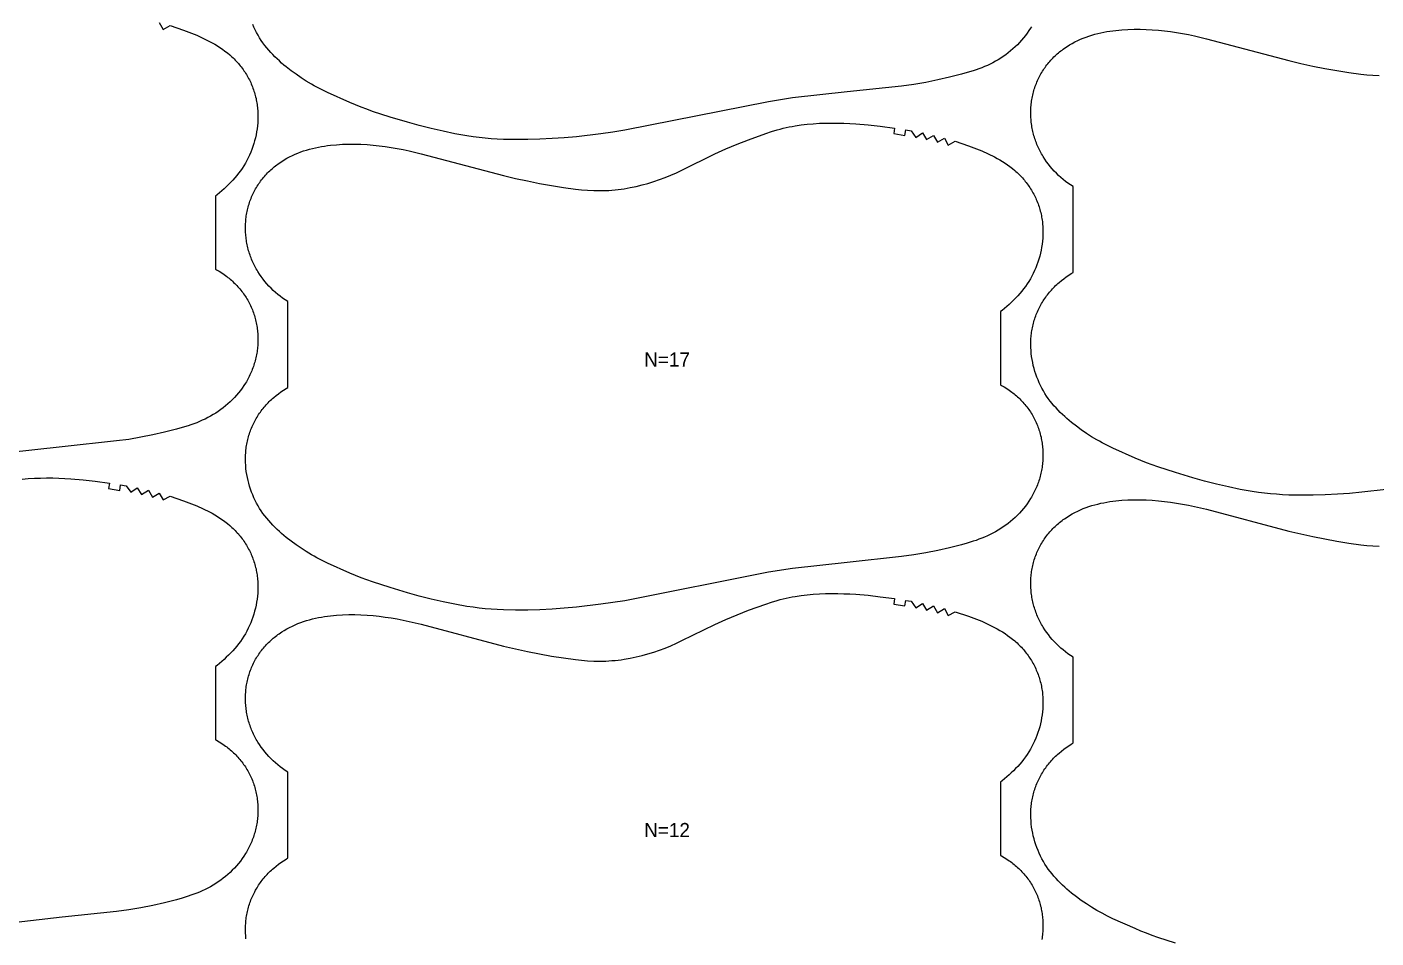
# Model space of a CAD drawing. Header units: inches. Extents: x 0 to 1948, y 0 to 1049.
# Drawn here: x 477 to 954.1, y 218.5 to 540.9 of the extents above; entities that cross this region are included whole.
import ezdxf

# ---------------------------------------------------------------- set-up
doc = ezdxf.new("R2010")
doc.units = ezdxf.units.IN

msp = doc.modelspace()

# ---------------------------------------------------------------- linework, layer by layer
at = {"layer": '1'}
for points in [[(523.8388, 542.4445), (525.2198, 539.988), (527.6865, 541.3506), (532.4144, 539.7309), (537.0926, 537.973), (537.0926, 537.973), (541.6179, 535.7842), (542.5188, 535.2874), (543.4537, 534.7466), (544.3762, 534.1847), (545.2842, 533.6003), (546.1756, 532.9922), (547.0484, 532.359), (547.9003, 531.6995), (548.7293, 531.0124), (549.1346, 530.658), (549.5333, 530.2963), (549.9253, 529.9271), (550.3103, 529.5505), (550.6883, 529.1666), (551.0592, 528.7756), (551.4227, 528.3777), (551.7788, 527.973), (552.1273, 527.5616), (552.4681, 527.1437), (552.801, 526.7195), (553.126, 526.2891), (553.4429, 525.8526), (553.7516, 525.4103), (554.0519, 524.9621), (554.3437, 524.5085), (554.6268, 524.0493), (554.9012, 523.5849), (555.1667, 523.1153), (555.4233, 522.6408), (555.6707, 522.1615), (555.9091, 521.6776), (556.1382, 521.1892), (556.3579, 520.6967), (556.5683, 520.2001), (556.7692, 519.6996), (556.9605, 519.1955), (557.1422, 518.6878), (557.3141, 518.1768), (557.4762, 517.6627), (557.6284, 517.1457), (557.7706, 516.6258), (557.9027, 516.1034), (558.0246, 515.5785), (558.1363, 515.0514), (558.2379, 514.5223), (558.3293, 513.9913), (558.4107, 513.4587), (558.4821, 512.9245), (558.5437, 512.3891), (558.5954, 511.8526), (558.6374, 511.3151), (558.6698, 510.7769), (558.6925, 510.2381), (558.7058, 509.6989), (558.7095, 509.1596), (558.689, 508.0811), (558.6316, 507.0041), (558.5379, 505.93), (558.4084, 504.8598), (558.2438, 503.7944), (558.0446, 502.7349), (557.8114, 501.682), (557.5448, 500.6368), (557.2454, 499.6002), (556.9138, 498.5732), (556.5504, 497.5566), (556.1555, 496.5519), (555.729, 495.5604), (555.2711, 494.5835), (554.7819, 493.6224), (554.2614, 492.6786), (553.7096, 491.7534), (553.1267, 490.8482), (552.513, 489.964), (551.8702, 489.1005), (551.2004, 488.2572), (550.5055, 487.4335), (549.7876, 486.6288), (549.0487, 485.8424), (548.2908, 485.0738), (547.5158, 484.3225), (546.7257, 483.5877), (545.9214, 482.8691), (545.1035, 482.1662), (544.2729, 481.4784), (543.7095, 481.0361), (543.7095, 455.1343), (544.0443, 454.9545), (544.9772, 454.4127), (545.8912, 453.8396), (546.7847, 453.2353), (547.2234, 452.9216), (547.6563, 452.6002), (548.0833, 452.2711), (548.5043, 451.9343), (548.919, 451.5898), (549.3272, 451.2378), (549.7287, 450.8781), (550.1233, 450.5109), (550.5109, 450.1361), (550.8913, 449.7539), (551.2643, 449.3645), (551.6297, 448.9679), (551.9874, 448.5643), (552.3372, 448.154), (552.6791, 447.7369), (553.0127, 447.3133), (553.338, 446.8833), (553.6548, 446.447), (553.9629, 446.0047), (554.2622, 445.5563), (554.5525, 445.1022), (554.8337, 444.6424), (555.1056, 444.177), (555.368, 443.7063), (555.6208, 443.2303), (555.864, 442.7493), (556.0974, 442.2635), (556.3211, 441.7731), (556.5351, 441.2783), (556.7392, 440.7793), (556.9334, 440.2764), (557.1177, 439.7697), (557.2921, 439.2594), (557.4566, 438.7458), (557.6109, 438.2292), (557.7553, 437.7096), (557.8895, 437.1873), (558.0136, 436.6625), (558.1275, 436.1355), (558.2311, 435.6064), (558.3246, 435.0755), (558.4078, 434.5429), (558.4808, 434.0088), (558.5436, 433.4735), (558.5964, 432.937), (558.639, 432.3996), (558.6716, 431.8615), (558.6942, 431.3228), (558.7068, 430.7838), (558.7095, 430.2445), (558.7023, 429.7053), (558.6853, 429.1662), (558.6584, 428.6275), (558.6217, 428.0894), (558.5753, 427.5519), (558.5192, 427.0154), (558.4533, 426.48), (558.3779, 425.9459), (558.2927, 425.4132), (558.198, 424.8822), (558.0937, 424.353), (557.9798, 423.8259), (557.8563, 423.3009), (557.7233, 422.7784), (557.5808, 422.2584), (557.4288, 421.7412), (557.2673, 421.227), (557.0964, 420.7159), (556.916, 420.2081), (556.7262, 419.7038), (556.527, 419.2032), (556.3184, 418.7065), (556.1005, 418.2138), (555.8734, 417.7253), (555.6373, 417.241), (555.3923, 416.7611), (555.1386, 416.2856), (554.8764, 415.8147), (554.6058, 415.3485), (554.327, 414.887), (553.7454, 413.9786), (553.1329, 413.0904), (552.4909, 412.2231), (551.8206, 411.3776), (551.1233, 410.5545), (550.4, 409.7545), (549.6514, 408.9782), (548.8787, 408.2262), (548.0825, 407.499), (547.2638, 406.7972), (546.4236, 406.1215), (545.5626, 405.4724), (544.6819, 404.8503), (543.7824, 404.2555), (542.8655, 403.6878), (541.9321, 403.1473), (540.9835, 402.6339), (540.0208, 402.1476), (539.0451, 401.6885), (538.0576, 401.2564), (537.0594, 400.8511), (536.0516, 400.4703), (535.0355, 400.1114), (534.0122, 399.772), (531.9485, 399.1413), (529.8701, 398.5578), (525.6928, 397.4787), (521.4904, 396.5122), (517.2608, 395.6654), (513.007, 394.95), (508.7338, 394.3676), (489.4311, 392.3258), (470.1401, 390.1772)], [(832.2058, 540.9485), (831.927, 540.487), (831.3454, 539.5786), (830.7329, 538.6904), (830.0909, 537.8231), (829.4206, 536.9776), (828.7233, 536.1545), (828, 535.3545), (827.2514, 534.5782), (826.4787, 533.8262), (825.6825, 533.099), (824.8638, 532.3972), (824.0236, 531.7215), (823.1626, 531.0724), (822.2819, 530.4503), (821.3824, 529.8555), (820.4655, 529.2878), (819.5321, 528.7473), (818.5835, 528.2339), (817.6208, 527.7476), (816.6451, 527.2885), (815.6576, 526.8564), (814.6594, 526.4511), (813.6516, 526.0703), (812.6355, 525.7114), (811.6122, 525.372), (809.5485, 524.7413), (807.4701, 524.1578), (803.2928, 523.0787), (799.0904, 522.1122), (794.8608, 521.2654), (790.607, 520.55), (786.3338, 519.9676), (767.0311, 517.9258), (747.7401, 515.7772), (739.2243, 514.3989), (688.4472, 504.3564), (684.1884, 503.6736), (679.9171, 503.069), (671.3504, 502.0531), (667.054, 501.6713), (662.7506, 501.3771), (658.4425, 501.1652), (654.1309, 501.0366), (649.817, 501), (645.5048, 501.0878), (643.3506, 501.1898), (641.1989, 501.3336), (639.0506, 501.5203), (636.9065, 501.7509), (634.7676, 502.0258), (632.6342, 502.3421), (628.3849, 503.0851), (624.1598, 503.953), (619.9574, 504.9252), (615.7762, 505.9855), (611.6181, 507.1316), (605.4264, 509.0113), (599.2753, 511.0201), (597.2432, 511.7418), (595.2264, 512.5029), (593.2276, 513.309), (591.2429, 514.1509), (583.3595, 517.6648), (581.413, 518.5926), (579.4934, 519.5718), (578.5464, 520.0857), (577.6085, 520.6163), (575.76, 521.7255), (573.9478, 522.8947), (572.1719, 524.1194), (570.4332, 525.3965), (568.7366, 526.7285), (567.906, 527.4163), (567.0882, 528.1192), (566.2838, 528.8378), (565.4937, 529.5726), (564.7188, 530.3239), (563.9608, 531.0925), (563.2219, 531.8789), (562.504, 532.6836), (561.8091, 533.5073), (561.1393, 534.3506), (560.4966, 535.2141), (559.8829, 536.0983), (559.2999, 537.0035), (558.7482, 537.9287), (558.2276, 538.8725), (557.7384, 539.8336), (557.2805, 540.8105), (556.8541, 541.8021)], [(957.6171, 377.234), (949.0504, 376.2181), (944.754, 375.8363), (940.4506, 375.5421), (936.1425, 375.3302), (931.8309, 375.2016), (927.517, 375.165), (923.2048, 375.2528), (921.0506, 375.3548), (918.8989, 375.4986), (916.7506, 375.6853), (914.6065, 375.9159), (912.4676, 376.1908), (910.3342, 376.5071), (906.0849, 377.2501), (901.8598, 378.118), (897.6574, 379.0902), (893.4762, 380.1505), (889.3181, 381.2966), (883.1264, 383.1763), (876.9753, 385.1851), (874.9432, 385.9068), (872.9264, 386.6679), (870.9276, 387.474), (868.9429, 388.3159), (861.0595, 391.8298), (859.113, 392.7576), (857.1934, 393.7368), (856.2464, 394.2507), (855.3085, 394.7813), (853.46, 395.8905), (851.6478, 397.0597), (849.8719, 398.2844), (848.1332, 399.5615), (846.4366, 400.8935), (845.606, 401.5813), (844.7882, 402.2842), (843.9838, 403.0028), (843.1937, 403.7376), (842.4188, 404.4889), (841.6608, 405.2575), (840.9219, 406.0439), (840.204, 406.8486), (839.5091, 407.6723), (838.8393, 408.5156), (838.1966, 409.3791), (837.5829, 410.2633), (836.9999, 411.1685), (836.4482, 412.0937), (835.9276, 413.0375), (835.4384, 413.9986), (834.9805, 414.9755), (834.5541, 415.9671), (834.1591, 416.9718), (833.7958, 417.9883), (833.4641, 419.0153), (833.1647, 420.0519), (832.8981, 421.0971), (832.6649, 422.15), (832.4657, 423.2095), (832.3011, 424.2749), (832.1716, 425.3451), (832.0779, 426.4192), (832.0205, 427.4962), (832, 428.5747), (832.0038, 429.114), (832.017, 429.6532), (832.0398, 430.192), (832.0721, 430.7302), (832.1141, 431.2677), (832.1658, 431.8042), (832.2274, 432.3396), (832.2988, 432.8738), (832.3802, 433.4064), (832.4717, 433.9374), (832.5732, 434.4665), (832.6849, 434.9936), (832.8069, 435.5185), (832.939, 436.0409), (833.0812, 436.5608), (833.2333, 437.0778), (833.3954, 437.5919), (833.5674, 438.1029), (833.749, 438.6106), (833.9403, 439.1147), (834.1412, 439.6152), (834.3516, 440.1118), (834.5714, 440.6043), (834.8005, 441.0927), (835.0388, 441.5766), (835.2863, 442.0559), (835.5428, 442.5304), (835.8083, 443), (836.0827, 443.4644), (836.3659, 443.9236), (836.6577, 444.3773), (836.958, 444.8254), (837.2666, 445.2677), (837.5835, 445.7042), (837.9085, 446.1346), (838.2415, 446.5588), (838.5823, 446.9767), (838.9308, 447.3881), (839.2868, 447.7928), (839.6504, 448.1907), (840.0212, 448.5817), (840.3992, 448.9656), (840.7843, 449.3422), (841.1762, 449.7114), (841.575, 450.0731), (841.9802, 450.4275), (842.8092, 451.1146), (843.6612, 451.7741), (844.5339, 452.4073), (845.4253, 453.0154), (846.3334, 453.5998), (847, 454.0059), (847, 484.3252), (846.9271, 484.3704), (846.0277, 484.9652), (845.1469, 485.5873), (844.286, 486.2364), (843.4457, 486.9121), (842.6271, 487.6139), (841.8309, 488.3411), (841.0581, 489.0931), (840.3096, 489.8694), (839.5862, 490.6694), (838.8889, 491.4925), (838.2186, 492.338), (837.5766, 493.2053), (836.9641, 494.0935), (836.3825, 495.0019), (836.1037, 495.4634), (835.8331, 495.9296), (835.5709, 496.4005), (835.3172, 496.876), (835.0722, 497.3559), (834.8361, 497.8402), (834.609, 498.3287), (834.3911, 498.8214), (834.1825, 499.3181), (833.9833, 499.8187), (833.7935, 500.323), (833.6132, 500.8308), (833.4422, 501.3419), (833.2807, 501.8561), (833.1287, 502.3733), (832.9862, 502.8933), (832.8532, 503.4158), (832.7297, 503.9408), (832.6158, 504.4679), (832.5115, 504.9971), (832.4168, 505.5281), (832.3317, 506.0608), (832.2562, 506.5949), (832.1904, 507.1303), (832.1342, 507.6668), (832.0878, 508.2043), (832.0511, 508.7424), (832.0243, 509.2811), (832.0072, 509.8202), (832, 510.3594), (832.0027, 510.8987), (832.0153, 511.4377), (832.0379, 511.9764), (832.0705, 512.5145), (832.1132, 513.0519), (832.1659, 513.5884), (832.2288, 514.1237), (832.3018, 514.6578), (832.385, 515.1904), (832.4784, 515.7213), (832.5821, 516.2504), (832.696, 516.7774), (832.82, 517.3022), (832.9543, 517.8245), (833.0986, 518.3441), (833.253, 518.8607), (833.4174, 519.3743), (833.5918, 519.8846), (833.7761, 520.3913), (833.9704, 520.8942), (834.1745, 521.3932), (834.3884, 521.888), (834.6121, 522.3784), (834.8456, 522.8642), (835.0887, 523.3452), (835.3415, 523.8212), (835.6039, 524.2919), (835.8758, 524.7573), (836.157, 525.2171), (836.4473, 525.6712), (836.7466, 526.1196), (837.0547, 526.5619), (837.3715, 526.9982), (837.6968, 527.4282), (838.0305, 527.8518), (838.3723, 528.2689), (838.7221, 528.6792), (839.0799, 529.0828), (839.4453, 529.4794), (839.8183, 529.8688), (840.1986, 530.251), (840.5862, 530.6258), (840.9808, 530.993), (841.3824, 531.3527), (841.7906, 531.7047), (842.2052, 532.0492), (842.6262, 532.386), (843.0532, 532.7151), (843.4862, 533.0365), (843.9248, 533.3502), (844.8184, 533.9545), (845.7324, 534.5276), (846.6652, 535.0694), (847.6154, 535.5798), (848.5813, 536.0586), (849.5618, 536.5063), (850.5556, 536.9235), (851.5616, 537.3107), (852.5787, 537.6683), (853.6056, 537.9971), (854.6412, 538.2975), (855.6843, 538.5701), (856.7338, 538.8156), (857.789, 539.0351), (858.8492, 539.23), (859.9136, 539.4016), (860.9818, 539.5512), (862.053, 539.6803), (864.2016, 539.8819), (866.3549, 540.0154), (868.5105, 540.0839), (870.6669, 540.0886), (872.8222, 540.0309), (874.9751, 539.9127), (877.1245, 539.7381), (879.2696, 539.5119), (881.4097, 539.2388), (883.5437, 538.9225), (885.6707, 538.5631), (887.7894, 538.1598), (889.8987, 537.7115), (894.0897, 536.6941), (923.2833, 528.9804), (927.4787, 527.9775), (931.6913, 527.0491), (935.9207, 526.2013), (940.1648, 525.4317), (944.4225, 524.7437), (948.698, 524.1724), (950.8437, 523.9449), (952.9939, 523.7692), (955.1472, 523.6571)], [(475.3533, 380.8653), (477.5018, 381.0528), (479.6544, 381.1818), (481.8097, 381.259), (483.9664, 381.2909), (486.1233, 381.2831), (488.2795, 381.2365), (490.4345, 381.1508), (492.5873, 381.0258), (496.8852, 380.6634), (501.1721, 380.1814), (506.2047, 379.5013), (505.9135, 377.5226), (509.8257, 376.9076), (510.1561, 378.8801), (512.1268, 378.539), (513.7174, 376.2108), (516.0553, 377.7861), (517.5804, 375.4166), (519.961, 376.9239), (521.4138, 374.5096), (523.8388, 375.9445), (525.2198, 373.488), (527.6865, 374.8506), (532.4144, 373.2309), (537.0926, 371.473), (537.0926, 371.473), (541.6179, 369.2842), (542.5188, 368.7874), (543.4537, 368.2466), (544.3762, 367.6847), (545.2842, 367.1003), (546.1756, 366.4922), (547.0484, 365.859), (547.9003, 365.1995), (548.7293, 364.5124), (549.1346, 364.158), (549.5333, 363.7963), (549.9253, 363.4271), (550.3103, 363.0505), (550.6883, 362.6666), (551.0592, 362.2756), (551.4227, 361.8777), (551.7788, 361.473), (552.1273, 361.0616), (552.4681, 360.6437), (552.801, 360.2195), (553.126, 359.7891), (553.4429, 359.3526), (553.7516, 358.9103), (554.0519, 358.4621), (554.3437, 358.0085), (554.6268, 357.5493), (554.9012, 357.0849), (555.1667, 356.6153), (555.4233, 356.1408), (555.6707, 355.6615), (555.9091, 355.1776), (556.1382, 354.6892), (556.3579, 354.1967), (556.5683, 353.7001), (556.7692, 353.1996), (556.9605, 352.6955), (557.1422, 352.1878), (557.3141, 351.6768), (557.4762, 351.1627), (557.6284, 350.6457), (557.7706, 350.1258), (557.9027, 349.6034), (558.0246, 349.0785), (558.1363, 348.5514), (558.2379, 348.0223), (558.3293, 347.4913), (558.4107, 346.9587), (558.4821, 346.4245), (558.5437, 345.8891), (558.5954, 345.3526), (558.6374, 344.8151), (558.6698, 344.2769), (558.6925, 343.7381), (558.7058, 343.1989), (558.7095, 342.6596), (558.689, 341.5811), (558.6316, 340.5041), (558.5379, 339.43), (558.4084, 338.3598), (558.2438, 337.2944), (558.0446, 336.2349), (557.8114, 335.182), (557.5448, 334.1368), (557.2454, 333.1002), (556.9138, 332.0732), (556.5504, 331.0566), (556.1555, 330.0519), (555.729, 329.0604), (555.2711, 328.0835), (554.7819, 327.1224), (554.2614, 326.1786), (553.7096, 325.2534), (553.1267, 324.3482), (552.513, 323.464), (551.8702, 322.6005), (551.2004, 321.7572), (550.5055, 320.9335), (549.7876, 320.1288), (549.0487, 319.3424), (548.2908, 318.5738), (547.5158, 317.8225), (546.7257, 317.0877), (545.9214, 316.3691), (545.1035, 315.6662), (544.2729, 314.9784), (543.7095, 314.5361), (543.7095, 288.6343), (544.0443, 288.4545), (544.9772, 287.9127), (545.8912, 287.3396), (546.7847, 286.7353), (547.2234, 286.4216), (547.6563, 286.1002), (548.0833, 285.7711), (548.5043, 285.4343), (548.919, 285.0898), (549.3272, 284.7378), (549.7287, 284.3781), (550.1233, 284.0109), (550.5109, 283.6361), (550.8913, 283.2539), (551.2643, 282.8645), (551.6297, 282.4679), (551.9874, 282.0643), (552.3372, 281.654), (552.6791, 281.2369), (553.0127, 280.8133), (553.338, 280.3833), (553.6548, 279.947), (553.9629, 279.5047), (554.2622, 279.0563), (554.5525, 278.6022), (554.8337, 278.1424), (555.1056, 277.677), (555.368, 277.2063), (555.6208, 276.7303), (555.864, 276.2493), (556.0974, 275.7635), (556.3211, 275.2731), (556.5351, 274.7783), (556.7392, 274.2793), (556.9334, 273.7764), (557.1177, 273.2697), (557.2921, 272.7594), (557.4566, 272.2458), (557.6109, 271.7292), (557.7553, 271.2096), (557.8895, 270.6873), (558.0136, 270.1625), (558.1275, 269.6355), (558.2311, 269.1064), (558.3246, 268.5755), (558.4078, 268.0429), (558.4808, 267.5088), (558.5436, 266.9735), (558.5964, 266.437), (558.639, 265.8996), (558.6716, 265.3615), (558.6942, 264.8228), (558.7068, 264.2838), (558.7095, 263.7445), (558.7023, 263.2053), (558.6853, 262.6662), (558.6584, 262.1275), (558.6217, 261.5894), (558.5753, 261.0519), (558.5192, 260.5154), (558.4533, 259.98), (558.3779, 259.4459), (558.2927, 258.9132), (558.198, 258.3822), (558.0937, 257.853), (557.9798, 257.3259), (557.8563, 256.8009), (557.7233, 256.2784), (557.5808, 255.7584), (557.4288, 255.2412), (557.2673, 254.727), (557.0964, 254.2159), (556.916, 253.7081), (556.7262, 253.2038), (556.527, 252.7032), (556.3184, 252.2065), (556.1005, 251.7138), (555.8734, 251.2253), (555.6373, 250.741), (555.3923, 250.2611), (555.1386, 249.7856), (554.8764, 249.3147), (554.6058, 248.8485), (554.327, 248.387), (553.7454, 247.4786), (553.1329, 246.5904), (552.4909, 245.7231), (551.8206, 244.8776), (551.1233, 244.0545), (550.4, 243.2545), (549.6514, 242.4782), (548.8787, 241.7262), (548.0825, 240.999), (547.2638, 240.2972), (546.4236, 239.6215), (545.5626, 238.9724), (544.6819, 238.3503), (543.7824, 237.7555), (542.8655, 237.1878), (541.9321, 236.6473), (540.9835, 236.1339), (540.0208, 235.6476), (539.0451, 235.1885), (538.0576, 234.7564), (537.0594, 234.3511), (536.0516, 233.9703), (535.0355, 233.6114), (534.0122, 233.272), (531.9485, 232.6413), (529.8701, 232.0578), (525.6928, 230.9787), (521.4904, 230.0122), (517.2608, 229.1654), (513.007, 228.45), (508.7338, 227.8676), (489.4311, 225.8258), (470.1401, 223.6772)], [(883.1264, 216.6763), (876.9753, 218.6851), (874.9432, 219.4068), (872.9264, 220.1679), (870.9276, 220.974), (868.9429, 221.8159), (861.0595, 225.3298), (859.113, 226.2576), (857.1934, 227.2368), (856.2464, 227.7507), (855.3085, 228.2813), (853.46, 229.3905), (851.6478, 230.5597), (849.8719, 231.7844), (848.1332, 233.0615), (846.4366, 234.3935), (845.606, 235.0813), (844.7882, 235.7842), (843.9838, 236.5028), (843.1937, 237.2376), (842.4188, 237.9889), (841.6608, 238.7575), (840.9219, 239.5439), (840.204, 240.3486), (839.5091, 241.1723), (838.8393, 242.0156), (838.1966, 242.8791), (837.5829, 243.7633), (836.9999, 244.6685), (836.4482, 245.5937), (835.9276, 246.5375), (835.4384, 247.4986), (834.9805, 248.4755), (834.5541, 249.4671), (834.1591, 250.4718), (833.7958, 251.4883), (833.4641, 252.5153), (833.1647, 253.5519), (832.8981, 254.5971), (832.6649, 255.65), (832.4657, 256.7095), (832.3011, 257.7749), (832.1716, 258.8451), (832.0779, 259.9192), (832.0205, 260.9962), (832, 262.0747), (832.0038, 262.614), (832.017, 263.1532), (832.0398, 263.692), (832.0721, 264.2302), (832.1141, 264.7677), (832.1658, 265.3042), (832.2274, 265.8396), (832.2988, 266.3738), (832.3802, 266.9064), (832.4717, 267.4374), (832.5732, 267.9665), (832.6849, 268.4936), (832.8069, 269.0185), (832.939, 269.5409), (833.0812, 270.0608), (833.2333, 270.5778), (833.3954, 271.0919), (833.5674, 271.6029), (833.749, 272.1106), (833.9403, 272.6147), (834.1412, 273.1152), (834.3516, 273.6118), (834.5714, 274.1043), (834.8005, 274.5927), (835.0388, 275.0766), (835.2863, 275.5559), (835.5428, 276.0304), (835.8083, 276.5), (836.0827, 276.9644), (836.3659, 277.4236), (836.6577, 277.8773), (836.958, 278.3254), (837.2666, 278.7677), (837.5835, 279.2042), (837.9085, 279.6346), (838.2415, 280.0588), (838.5823, 280.4767), (838.9308, 280.8881), (839.2868, 281.2928), (839.6504, 281.6907), (840.0212, 282.0817), (840.3992, 282.4656), (840.7843, 282.8422), (841.1762, 283.2114), (841.575, 283.5731), (841.9802, 283.9275), (842.8092, 284.6146), (843.6612, 285.2741), (844.5339, 285.9073), (845.4253, 286.5154), (846.3334, 287.0998), (847, 287.5059), (847, 317.8252), (846.9271, 317.8704), (846.0277, 318.4652), (845.1469, 319.0873), (844.286, 319.7364), (843.4457, 320.4121), (842.6271, 321.1139), (841.8309, 321.8411), (841.0581, 322.5931), (840.3096, 323.3694), (839.5862, 324.1694), (838.8889, 324.9925), (838.2186, 325.838), (837.5766, 326.7053), (836.9641, 327.5935), (836.3825, 328.5019), (836.1037, 328.9634), (835.8331, 329.4296), (835.5709, 329.9005), (835.3172, 330.376), (835.0722, 330.8559), (834.8361, 331.3402), (834.609, 331.8287), (834.3911, 332.3214), (834.1825, 332.8181), (833.9833, 333.3187), (833.7935, 333.823), (833.6132, 334.3308), (833.4422, 334.8419), (833.2807, 335.3561), (833.1287, 335.8733), (832.9862, 336.3933), (832.8532, 336.9158), (832.7297, 337.4408), (832.6158, 337.9679), (832.5115, 338.4971), (832.4168, 339.0281), (832.3317, 339.5608), (832.2562, 340.0949), (832.1904, 340.6303), (832.1342, 341.1668), (832.0878, 341.7043), (832.0511, 342.2424), (832.0243, 342.7811), (832.0072, 343.3202), (832, 343.8594), (832.0027, 344.3987), (832.0153, 344.9377), (832.0379, 345.4764), (832.0705, 346.0145), (832.1132, 346.5519), (832.1659, 347.0884), (832.2288, 347.6237), (832.3018, 348.1578), (832.385, 348.6904), (832.4784, 349.2213), (832.5821, 349.7504), (832.696, 350.2774), (832.82, 350.8022), (832.9543, 351.3245), (833.0986, 351.8441), (833.253, 352.3607), (833.4174, 352.8743), (833.5918, 353.3846), (833.7761, 353.8913), (833.9704, 354.3942), (834.1745, 354.8932), (834.3884, 355.388), (834.6121, 355.8784), (834.8456, 356.3642), (835.0887, 356.8452), (835.3415, 357.3212), (835.6039, 357.7919), (835.8758, 358.2573), (836.157, 358.7171), (836.4473, 359.1712), (836.7466, 359.6196), (837.0547, 360.0619), (837.3715, 360.4982), (837.6968, 360.9282), (838.0305, 361.3518), (838.3723, 361.7689), (838.7221, 362.1792), (839.0799, 362.5828), (839.4453, 362.9794), (839.8183, 363.3688), (840.1986, 363.751), (840.5862, 364.1258), (840.9808, 364.493), (841.3824, 364.8527), (841.7906, 365.2047), (842.2052, 365.5492), (842.6262, 365.886), (843.0532, 366.2151), (843.4862, 366.5365), (843.9248, 366.8502), (844.8184, 367.4545), (845.7324, 368.0276), (846.6652, 368.5694), (847.6154, 369.0798), (848.5813, 369.5586), (849.5618, 370.0063), (850.5556, 370.4235), (851.5616, 370.8107), (852.5787, 371.1683), (853.6056, 371.4971), (854.6412, 371.7975), (855.6843, 372.0701), (856.7338, 372.3156), (857.789, 372.5351), (858.8492, 372.73), (859.9136, 372.9016), (860.9818, 373.0512), (862.053, 373.1803), (864.2016, 373.3819), (866.3549, 373.5154), (868.5105, 373.5839), (870.6669, 373.5886), (872.8222, 373.5309), (874.9751, 373.4127), (877.1245, 373.2381), (879.2696, 373.0119), (881.4097, 372.7388), (883.5437, 372.4225), (885.6707, 372.0631), (887.7894, 371.6598), (889.8987, 371.2115), (894.0897, 370.1941), (923.2833, 362.4804), (927.4787, 361.4775), (931.6913, 360.5491), (935.9207, 359.7013), (940.1648, 358.9317), (944.4225, 358.2437), (948.698, 357.6724), (950.8437, 357.4449), (952.9939, 357.2692), (955.1472, 357.1571)], [(554.4716, 218.1801), (554.3779, 219.2542), (554.3205, 220.3312), (554.3, 221.4097), (554.3038, 221.949), (554.317, 222.4882), (554.3398, 223.027), (554.3721, 223.5652), (554.4141, 224.1027), (554.4658, 224.6392), (554.5274, 225.1746), (554.5988, 225.7088), (554.6802, 226.2414), (554.7717, 226.7724), (554.8732, 227.3015), (554.9849, 227.8286), (555.1069, 228.3535), (555.239, 228.8759), (555.3812, 229.3958), (555.5333, 229.9128), (555.6954, 230.4269), (555.8674, 230.9379), (556.049, 231.4456), (556.2403, 231.9497), (556.4412, 232.4502), (556.6516, 232.9468), (556.8714, 233.4393), (557.1005, 233.9277), (557.3388, 234.4116), (557.5863, 234.8909), (557.8428, 235.3654), (558.1083, 235.835), (558.3827, 236.2994), (558.6659, 236.7586), (558.9577, 237.2123), (559.258, 237.6604), (559.5666, 238.1027), (559.8835, 238.5392), (560.2085, 238.9696), (560.5415, 239.3938), (560.8823, 239.8117), (561.2308, 240.2231), (561.5868, 240.6278), (561.9504, 241.0257), (562.3212, 241.4167), (562.6992, 241.8006), (563.0843, 242.1772), (563.4762, 242.5464), (563.875, 242.9081), (564.2802, 243.2625), (565.1092, 243.9496), (565.9612, 244.6091), (566.8339, 245.2423), (567.7253, 245.8504), (568.6334, 246.4348), (569.3, 246.8409), (569.3, 277.1602), (569.2271, 277.2054), (568.3277, 277.8002), (567.4469, 278.4223), (566.586, 279.0714), (565.7457, 279.7471), (564.9271, 280.4489), (564.1309, 281.1761), (563.3581, 281.9281), (562.6096, 282.7044), (561.8862, 283.5044), (561.1889, 284.3275), (560.5186, 285.173), (559.8766, 286.0403), (559.2641, 286.9285), (558.6825, 287.8369), (558.4037, 288.2984), (558.1331, 288.7646), (557.8709, 289.2355), (557.6172, 289.711), (557.3722, 290.1909), (557.1361, 290.6752), (556.909, 291.1637), (556.6911, 291.6564), (556.4825, 292.1531), (556.2833, 292.6537), (556.0935, 293.158), (555.9132, 293.6658), (555.7422, 294.1769), (555.5807, 294.6911), (555.4287, 295.2083), (555.2862, 295.7283), (555.1532, 296.2508), (555.0297, 296.7758), (554.9158, 297.3029), (554.8115, 297.8321), (554.7168, 298.3631), (554.6317, 298.8958), (554.5562, 299.4299), (554.4904, 299.9653), (554.4342, 300.5018), (554.3878, 301.0393), (554.3511, 301.5774), (554.3243, 302.1161), (554.3072, 302.6552), (554.3, 303.1944), (554.3027, 303.7337), (554.3153, 304.2727), (554.3379, 304.8114), (554.3705, 305.3495), (554.4132, 305.8869), (554.4659, 306.4234), (554.5288, 306.9587), (554.6018, 307.4928), (554.685, 308.0254), (554.7784, 308.5563), (554.8821, 309.0854), (554.996, 309.6124), (555.12, 310.1372), (555.2543, 310.6595), (555.3986, 311.1791), (555.553, 311.6957), (555.7174, 312.2093), (555.8918, 312.7196), (556.0761, 313.2263), (556.2704, 313.7292), (556.4745, 314.2282), (556.6884, 314.723), (556.9121, 315.2134), (557.1456, 315.6992), (557.3887, 316.1802), (557.6415, 316.6562), (557.9039, 317.1269), (558.1758, 317.5923), (558.457, 318.0521), (558.7473, 318.5062), (559.0466, 318.9546), (559.3547, 319.3969), (559.6715, 319.8332), (559.9968, 320.2632), (560.3305, 320.6868), (560.6723, 321.1039), (561.0221, 321.5142), (561.3799, 321.9178), (561.7453, 322.3144), (562.1183, 322.7038), (562.4986, 323.086), (562.8862, 323.4608), (563.2808, 323.828), (563.6824, 324.1877), (564.0906, 324.5397), (564.5052, 324.8842), (564.9262, 325.221), (565.3532, 325.5501), (565.7862, 325.8715), (566.2248, 326.1852), (567.1184, 326.7895), (568.0324, 327.3626), (568.9652, 327.9044), (569.9154, 328.4148), (570.8813, 328.8936), (571.8618, 329.3413), (572.8556, 329.7585), (573.8616, 330.1457), (574.8787, 330.5033), (575.9056, 330.8321), (576.9412, 331.1325), (577.9843, 331.4051), (579.0338, 331.6506), (580.089, 331.8701), (581.1492, 332.065), (582.2136, 332.2366), (583.2818, 332.3862), (584.353, 332.5153), (586.5016, 332.7169), (588.6549, 332.8504), (590.8105, 332.9189), (592.9669, 332.9236), (595.1222, 332.8659), (597.2751, 332.7477), (599.4245, 332.5731), (601.5696, 332.3469), (603.7097, 332.0738), (605.8437, 331.7575), (607.9707, 331.3981), (610.0894, 330.9948), (612.1987, 330.5465), (616.3897, 329.5291), (645.5833, 321.8154), (649.7787, 320.8125), (653.9913, 319.8841), (658.2207, 319.0363), (662.4648, 318.2667), (666.7225, 317.5787), (670.998, 317.0074), (673.1437, 316.7799), (675.2939, 316.6042), (677.4472, 316.4921), (678.5246, 316.4635), (679.6023, 316.4553), (680.68, 316.4687), (681.7575, 316.5035), (682.8342, 316.5595), (683.9098, 316.6362), (684.9839, 316.7334), (686.0561, 316.8507), (687.1258, 316.9877), (688.1929, 317.1441), (690.3173, 317.5135), (692.428, 317.9548), (694.5239, 318.4636), (696.604, 319.0355), (698.667, 319.667), (700.7105, 320.3581), (702.7321, 321.1094), (704.7292, 321.9217), (706.7008, 322.7931), (708.6515, 323.7117), (720.2453, 329.4622), (724.1761, 331.2379), (728.1545, 332.9054), (732.1695, 334.4801), (738.2571, 336.6761), (740.307, 337.3484), (742.3718, 337.9689), (743.4107, 338.2548), (744.4546, 338.522), (745.5036, 338.769), (746.5574, 338.9958), (747.6155, 339.2031), (748.6774, 339.3914), (750.8107, 339.7131), (752.9533, 339.9653), (755.1018, 340.1528), (757.2544, 340.2818), (759.4097, 340.359), (761.5664, 340.3909), (763.7233, 340.3831), (765.8795, 340.3365), (768.0345, 340.2508), (770.1873, 340.1258), (774.4852, 339.7634), (778.7721, 339.2814), (783.8047, 338.6013), (783.5135, 336.6226), (787.4257, 336.0076), (787.7561, 337.9801), (789.7268, 337.639), (791.3174, 335.3108), (793.6553, 336.8861), (795.1804, 334.5166), (797.561, 336.0239), (799.0138, 333.6096), (801.4388, 335.0445), (802.8198, 332.588), (805.2865, 333.9506), (810.0144, 332.3309), (814.6926, 330.573), (814.6926, 330.573), (819.2179, 328.3842), (820.1188, 327.8874), (821.0537, 327.3466), (821.9762, 326.7847), (822.8842, 326.2003), (823.7756, 325.5922), (824.6484, 324.959), (825.5003, 324.2995), (826.3293, 323.6124), (826.7346, 323.258), (827.1333, 322.8963), (827.5253, 322.5271), (827.9103, 322.1505), (828.2883, 321.7666), (828.6592, 321.3756), (829.0227, 320.9777), (829.3788, 320.573), (829.7273, 320.1616), (830.0681, 319.7437), (830.401, 319.3195), (830.726, 318.8891), (831.0429, 318.4526), (831.3516, 318.0103), (831.6519, 317.5621), (831.9437, 317.1085), (832.2268, 316.6493), (832.5012, 316.1849), (832.7667, 315.7153), (833.0233, 315.2408), (833.2707, 314.7615), (833.5091, 314.2776), (833.7382, 313.7892), (833.9579, 313.2967), (834.1683, 312.8001), (834.3692, 312.2996), (834.5605, 311.7955), (834.7422, 311.2878), (834.9141, 310.7768), (835.0762, 310.2627), (835.2284, 309.7457), (835.3706, 309.2258), (835.5027, 308.7034), (835.6246, 308.1785), (835.7363, 307.6514), (835.8379, 307.1223), (835.9293, 306.5913), (836.0107, 306.0587), (836.0821, 305.5245), (836.1437, 304.9891), (836.1954, 304.4526), (836.2374, 303.9151), (836.2698, 303.3769), (836.2925, 302.8381), (836.3058, 302.2989), (836.3095, 301.7596), (836.289, 300.6811), (836.2316, 299.6041), (836.1379, 298.53), (836.0084, 297.4598), (835.8438, 296.3944), (835.6446, 295.3349), (835.4114, 294.282), (835.1448, 293.2368), (834.8454, 292.2002), (834.5138, 291.1732), (834.1504, 290.1566), (833.7555, 289.1519), (833.329, 288.1604), (832.8711, 287.1835), (832.3819, 286.2224), (831.8614, 285.2786), (831.3096, 284.3534), (830.7267, 283.4482), (830.113, 282.564), (829.4702, 281.7005), (828.8004, 280.8572), (828.1055, 280.0335), (827.3876, 279.2288), (826.6487, 278.4424), (825.8908, 277.6738), (825.1158, 276.9225), (824.3257, 276.1877), (823.5214, 275.4691), (822.7035, 274.7662), (821.8729, 274.0784), (821.3095, 273.6361), (821.3095, 247.7343), (821.6443, 247.5545), (822.5772, 247.0127), (823.4912, 246.4396), (824.3847, 245.8353), (824.8234, 245.5216), (825.2563, 245.2002), (825.6833, 244.8711), (826.1043, 244.5343), (826.519, 244.1898), (826.9272, 243.8378), (827.3287, 243.4781), (827.7233, 243.1109), (828.1109, 242.7361), (828.4913, 242.3539), (828.8643, 241.9645), (829.2297, 241.5679), (829.5874, 241.1643), (829.9372, 240.754), (830.2791, 240.3369), (830.6127, 239.9133), (830.938, 239.4833), (831.2548, 239.047), (831.5629, 238.6047), (831.8622, 238.1563), (832.1525, 237.7022), (832.4337, 237.2424), (832.7056, 236.777), (832.968, 236.3063), (833.2208, 235.8303), (833.464, 235.3493), (833.6974, 234.8635), (833.9211, 234.3731), (834.1351, 233.8783), (834.3392, 233.3793), (834.5334, 232.8764), (834.7177, 232.3697), (834.8921, 231.8594), (835.0566, 231.3458), (835.2109, 230.8292), (835.3553, 230.3096), (835.4895, 229.7873), (835.6136, 229.2625), (835.7275, 228.7355), (835.8311, 228.2064), (835.9246, 227.6755), (836.0078, 227.1429), (836.0808, 226.6088), (836.1436, 226.0735), (836.1964, 225.537), (836.239, 224.9996), (836.2716, 224.4615), (836.2942, 223.9228), (836.3068, 223.3838), (836.3095, 222.8445), (836.3023, 222.3053), (836.2853, 221.7662), (836.2584, 221.2275), (836.2217, 220.6894), (836.1753, 220.1519), (836.1192, 219.6154), (836.0533, 219.08), (835.9779, 218.5459), (835.8927, 218.0132)]]:
    msp.add_lwpolyline(points, dxfattribs=at)
msp.add_lwpolyline([(814.6926, 497.073), (819.2179, 494.8842), (820.1188, 494.3874), (821.0537, 493.8466), (821.9762, 493.2847), (822.8842, 492.7003), (823.7756, 492.0922), (824.6484, 491.459), (825.5003, 490.7995), (826.3293, 490.1124), (826.7346, 489.758), (827.1333, 489.3963), (827.5253, 489.0271), (827.9103, 488.6505), (828.2883, 488.2666), (828.6592, 487.8756), (829.0227, 487.4777), (829.3788, 487.073), (829.7273, 486.6616), (830.0681, 486.2437), (830.401, 485.8195), (830.726, 485.3891), (831.0429, 484.9526), (831.3516, 484.5103), (831.6519, 484.0621), (831.9437, 483.6085), (832.2268, 483.1493), (832.5012, 482.6849), (832.7667, 482.2153), (833.0233, 481.7408), (833.2707, 481.2615), (833.5091, 480.7776), (833.7382, 480.2892), (833.9579, 479.7967), (834.1683, 479.3001), (834.3692, 478.7996), (834.5605, 478.2955), (834.7422, 477.7878), (834.9141, 477.2768), (835.0762, 476.7627), (835.2284, 476.2457), (835.3706, 475.7258), (835.5027, 475.2034), (835.6246, 474.6785), (835.7363, 474.1514), (835.8379, 473.6223), (835.9293, 473.0913), (836.0107, 472.5587), (836.0821, 472.0245), (836.1437, 471.4891), (836.1954, 470.9526), (836.2374, 470.4151), (836.2698, 469.8769), (836.2925, 469.3381), (836.3058, 468.7989), (836.3095, 468.2596), (836.289, 467.1811), (836.2316, 466.1041), (836.1379, 465.03), (836.0084, 463.9598), (835.8438, 462.8944), (835.6446, 461.8349), (835.4114, 460.782), (835.1448, 459.7368), (834.8454, 458.7002), (834.5138, 457.6732), (834.1504, 456.6566), (833.7555, 455.6519), (833.329, 454.6604), (832.8711, 453.6835), (832.3819, 452.7224), (831.8614, 451.7786), (831.3096, 450.8534), (830.7267, 449.9482), (830.113, 449.064), (829.4702, 448.2005), (828.8004, 447.3572), (828.1055, 446.5335), (827.3876, 445.7288), (826.6487, 444.9424), (825.8908, 444.1738), (825.1158, 443.4225), (824.3257, 442.6877), (823.5214, 441.9691), (822.7035, 441.2662), (821.8729, 440.5784), (821.3095, 440.1361), (821.3095, 414.2343), (821.6443, 414.0545), (822.5772, 413.5127), (823.4912, 412.9396), (824.3847, 412.3353), (824.8234, 412.0216), (825.2563, 411.7002), (825.6833, 411.3711), (826.1043, 411.0343), (826.519, 410.6898), (826.9272, 410.3378), (827.3287, 409.9781), (827.7233, 409.6109), (828.1109, 409.2361), (828.4913, 408.8539), (828.8643, 408.4645), (829.2297, 408.0679), (829.5874, 407.6643), (829.9372, 407.254), (830.2791, 406.8369), (830.6127, 406.4133), (830.938, 405.9833), (831.2548, 405.547), (831.5629, 405.1047), (831.8622, 404.6563), (832.1525, 404.2022), (832.4337, 403.7424), (832.7056, 403.277), (832.968, 402.8063), (833.2208, 402.3303), (833.464, 401.8493), (833.6974, 401.3635), (833.9211, 400.8731), (834.1351, 400.3783), (834.3392, 399.8793), (834.5334, 399.3764), (834.7177, 398.8697), (834.8921, 398.3594), (835.0566, 397.8458), (835.2109, 397.3292), (835.3553, 396.8096), (835.4895, 396.2873), (835.6136, 395.7625), (835.7275, 395.2355), (835.8311, 394.7064), (835.9246, 394.1755), (836.0078, 393.6429), (836.0808, 393.1088), (836.1436, 392.5735), (836.1964, 392.037), (836.239, 391.4996), (836.2716, 390.9615), (836.2942, 390.4228), (836.3068, 389.8838), (836.3095, 389.3445), (836.3023, 388.8053), (836.2853, 388.2662), (836.2584, 387.7275), (836.2217, 387.1894), (836.1753, 386.6519), (836.1192, 386.1154), (836.0533, 385.58), (835.9779, 385.0459), (835.8927, 384.5132), (835.798, 383.9822), (835.6937, 383.453), (835.5798, 382.9259), (835.4563, 382.4009), (835.3233, 381.8784), (835.1808, 381.3584), (835.0288, 380.8412), (834.8673, 380.327), (834.6964, 379.8159), (834.516, 379.3081), (834.3262, 378.8038), (834.127, 378.3032), (833.9184, 377.8065), (833.7005, 377.3138), (833.4734, 376.8253), (833.2373, 376.341), (832.9923, 375.8611), (832.7386, 375.3856), (832.4764, 374.9147), (832.2058, 374.4485), (831.927, 373.987), (831.3454, 373.0786), (830.7329, 372.1904), (830.0909, 371.3231), (829.4206, 370.4776), (828.7233, 369.6545), (828, 368.8545), (827.2514, 368.0782), (826.4787, 367.3262), (825.6825, 366.599), (824.8638, 365.8972), (824.0236, 365.2215), (823.1626, 364.5724), (822.2819, 363.9503), (821.3824, 363.3555), (820.4655, 362.7878), (819.5321, 362.2473), (818.5835, 361.7339), (817.6208, 361.2476), (816.6451, 360.7885), (815.6576, 360.3564), (814.6594, 359.9511), (813.6516, 359.5703), (812.6355, 359.2114), (811.6122, 358.872), (809.5485, 358.2413), (807.4701, 357.6578), (803.2928, 356.5787), (799.0904, 355.6122), (794.8608, 354.7654), (790.607, 354.05), (786.3338, 353.4676), (767.0311, 351.4258), (747.7401, 349.2772), (739.2243, 347.8989), (688.4472, 337.8564), (684.1884, 337.1736), (679.9171, 336.569), (671.3504, 335.5531), (667.054, 335.1713), (662.7506, 334.8771), (658.4425, 334.6652), (654.1309, 334.5366), (649.817, 334.5), (645.5048, 334.5878), (643.3506, 334.6898), (641.1989, 334.8336), (639.0506, 335.0203), (636.9065, 335.2509), (634.7676, 335.5258), (632.6342, 335.8421), (628.3849, 336.5851), (624.1598, 337.453), (619.9574, 338.4252), (615.7762, 339.4855), (611.6181, 340.6316), (605.4264, 342.5113), (599.2753, 344.5201), (597.2432, 345.2418), (595.2264, 346.0029), (593.2276, 346.809), (591.2429, 347.6509), (583.3595, 351.1648), (581.413, 352.0926), (579.4934, 353.0718), (578.5464, 353.5857), (577.6085, 354.1163), (575.76, 355.2255), (573.9478, 356.3947), (572.1719, 357.6194), (570.4332, 358.8965), (568.7366, 360.2285), (567.906, 360.9163), (567.0882, 361.6192), (566.2838, 362.3378), (565.4937, 363.0726), (564.7188, 363.8239), (563.9608, 364.5925), (563.2219, 365.3789), (562.504, 366.1836), (561.8091, 367.0073), (561.1393, 367.8506), (560.4966, 368.7141), (559.8829, 369.5983), (559.2999, 370.5035), (558.7482, 371.4287), (558.2276, 372.3725), (557.7384, 373.3336), (557.2805, 374.3105), (556.8541, 375.3021), (556.4591, 376.3068), (556.0958, 377.3233), (555.7641, 378.3503), (555.4647, 379.3869), (555.1981, 380.4321), (554.9649, 381.485), (554.7657, 382.5445), (554.6011, 383.6099), (554.4716, 384.6801), (554.3779, 385.7542), (554.3205, 386.8312), (554.3, 387.9097), (554.3038, 388.449), (554.317, 388.9882), (554.3398, 389.527), (554.3721, 390.0652), (554.4141, 390.6027), (554.4658, 391.1392), (554.5274, 391.6746), (554.5988, 392.2088), (554.6802, 392.7414), (554.7717, 393.2724), (554.8732, 393.8015), (554.9849, 394.3286), (555.1069, 394.8535), (555.239, 395.3759), (555.3812, 395.8958), (555.5333, 396.4128), (555.6954, 396.9269), (555.8674, 397.4379), (556.049, 397.9456), (556.2403, 398.4497), (556.4412, 398.9502), (556.6516, 399.4468), (556.8714, 399.9393), (557.1005, 400.4277), (557.3388, 400.9116), (557.5863, 401.3909), (557.8428, 401.8654), (558.1083, 402.335), (558.3827, 402.7994), (558.6659, 403.2586), (558.9577, 403.7123), (559.258, 404.1604), (559.5666, 404.6027), (559.8835, 405.0392), (560.2085, 405.4696), (560.5415, 405.8938), (560.8823, 406.3117), (561.2308, 406.7231), (561.5868, 407.1278), (561.9504, 407.5257), (562.3212, 407.9167), (562.6992, 408.3006), (563.0843, 408.6772), (563.4762, 409.0464), (563.875, 409.4081), (564.2802, 409.7625), (565.1092, 410.4496), (565.9612, 411.1091), (566.8339, 411.7423), (567.7253, 412.3504), (568.6334, 412.9348), (569.3, 413.3409), (569.3, 443.6602), (569.2271, 443.7054), (568.3277, 444.3002), (567.4469, 444.9223), (566.586, 445.5714), (565.7457, 446.2471), (564.9271, 446.9489), (564.1309, 447.6761), (563.3581, 448.4281), (562.6096, 449.2044), (561.8862, 450.0044), (561.1889, 450.8275), (560.5186, 451.673), (559.8766, 452.5403), (559.2641, 453.4285), (558.6825, 454.3369), (558.4037, 454.7984), (558.1331, 455.2646), (557.8709, 455.7355), (557.6172, 456.211), (557.3722, 456.6909), (557.1361, 457.1752), (556.909, 457.6637), (556.6911, 458.1564), (556.4825, 458.6531), (556.2833, 459.1537), (556.0935, 459.658), (555.9132, 460.1658), (555.7422, 460.6769), (555.5807, 461.1911), (555.4287, 461.7083), (555.2862, 462.2283), (555.1532, 462.7508), (555.0297, 463.2758), (554.9158, 463.8029), (554.8115, 464.3321), (554.7168, 464.8631), (554.6317, 465.3958), (554.5562, 465.9299), (554.4904, 466.4653), (554.4342, 467.0018), (554.3878, 467.5393), (554.3511, 468.0774), (554.3243, 468.6161), (554.3072, 469.1552), (554.3, 469.6944), (554.3027, 470.2337), (554.3153, 470.7727), (554.3379, 471.3114), (554.3705, 471.8495), (554.4132, 472.3869), (554.4659, 472.9234), (554.5288, 473.4587), (554.6018, 473.9928), (554.685, 474.5254), (554.7784, 475.0563), (554.8821, 475.5854), (554.996, 476.1124), (555.12, 476.6372), (555.2543, 477.1595), (555.3986, 477.6791), (555.553, 478.1957), (555.7174, 478.7093), (555.8918, 479.2196), (556.0761, 479.7263), (556.2704, 480.2292), (556.4745, 480.7282), (556.6884, 481.223), (556.9121, 481.7134), (557.1456, 482.1992), (557.3887, 482.6802), (557.6415, 483.1562), (557.9039, 483.6269), (558.1758, 484.0923), (558.457, 484.5521), (558.7473, 485.0062), (559.0466, 485.4546), (559.3547, 485.8969), (559.6715, 486.3332), (559.9968, 486.7632), (560.3305, 487.1868), (560.6723, 487.6039), (561.0221, 488.0142), (561.3799, 488.4178), (561.7453, 488.8144), (562.1183, 489.2038), (562.4986, 489.586), (562.8862, 489.9608), (563.2808, 490.328), (563.6824, 490.6877), (564.0906, 491.0397), (564.5052, 491.3842), (564.9262, 491.721), (565.3532, 492.0501), (565.7862, 492.3715), (566.2248, 492.6852), (567.1184, 493.2895), (568.0324, 493.8626), (568.9652, 494.4044), (569.9154, 494.9148), (570.8813, 495.3936), (571.8618, 495.8413), (572.8556, 496.2585), (573.8616, 496.6457), (574.8787, 497.0033), (575.9056, 497.3321), (576.9412, 497.6325), (577.9843, 497.9051), (579.0338, 498.1506), (580.089, 498.3701), (581.1492, 498.565), (582.2136, 498.7366), (583.2818, 498.8862), (584.353, 499.0153), (586.5016, 499.2169), (588.6549, 499.3504), (590.8105, 499.4189), (592.9669, 499.4236), (595.1222, 499.3659), (597.2751, 499.2477), (599.4245, 499.0731), (601.5696, 498.8469), (603.7097, 498.5738), (605.8437, 498.2575), (607.9707, 497.8981), (610.0894, 497.4948), (612.1987, 497.0465), (616.3897, 496.0291), (645.5833, 488.3154), (649.7787, 487.3125), (653.9913, 486.3841), (658.2207, 485.5363), (662.4648, 484.7667), (666.7225, 484.0787), (670.998, 483.5074), (673.1437, 483.2799), (675.2939, 483.1042), (677.4472, 482.9921), (678.5246, 482.9635), (679.6023, 482.9553), (680.68, 482.9687), (681.7575, 483.0035), (682.8342, 483.0595), (683.9098, 483.1362), (684.9839, 483.2334), (686.0561, 483.3507), (687.1258, 483.4877), (688.1929, 483.6441), (690.3173, 484.0135), (692.428, 484.4548), (694.5239, 484.9636), (696.604, 485.5355), (698.667, 486.167), (700.7105, 486.8581), (702.7321, 487.6094), (704.7292, 488.4217), (706.7008, 489.2931), (708.6515, 490.2117), (720.2453, 495.9622), (724.1761, 497.7379), (728.1545, 499.4054), (732.1695, 500.9801), (738.2571, 503.1761), (740.307, 503.8484), (742.3718, 504.4689), (743.4107, 504.7548), (744.4546, 505.022), (745.5036, 505.269), (746.5574, 505.4958), (747.6155, 505.7031), (748.6774, 505.8914), (750.8107, 506.2131), (752.9533, 506.4653), (755.1018, 506.6528), (757.2544, 506.7818), (759.4097, 506.859), (761.5664, 506.8909), (763.7233, 506.8831), (765.8795, 506.8365), (768.0345, 506.7508), (770.1873, 506.6258), (774.4852, 506.2634), (778.7721, 505.7814), (783.8047, 505.1013), (783.5135, 503.1226), (787.4257, 502.5076), (787.7561, 504.4801), (789.7268, 504.139), (791.3174, 501.8108), (793.6553, 503.3861), (795.1804, 501.0166), (797.561, 502.5239), (799.0138, 500.1096), (801.4388, 501.5445), (802.8198, 499.088), (805.2865, 500.4506), (810.0144, 498.8309), (814.6926, 497.073)], close=True, dxfattribs=at)

# ---------------------------------------------------------------- texts
for s, p in [('N=17', (695.3048, 420.6954)), ('N=12', (695.3048, 254.1954))]:
    msp.add_text(s, height=5, dxfattribs=at).set_placement(p)

doc.saveas('drawing.dxf')
